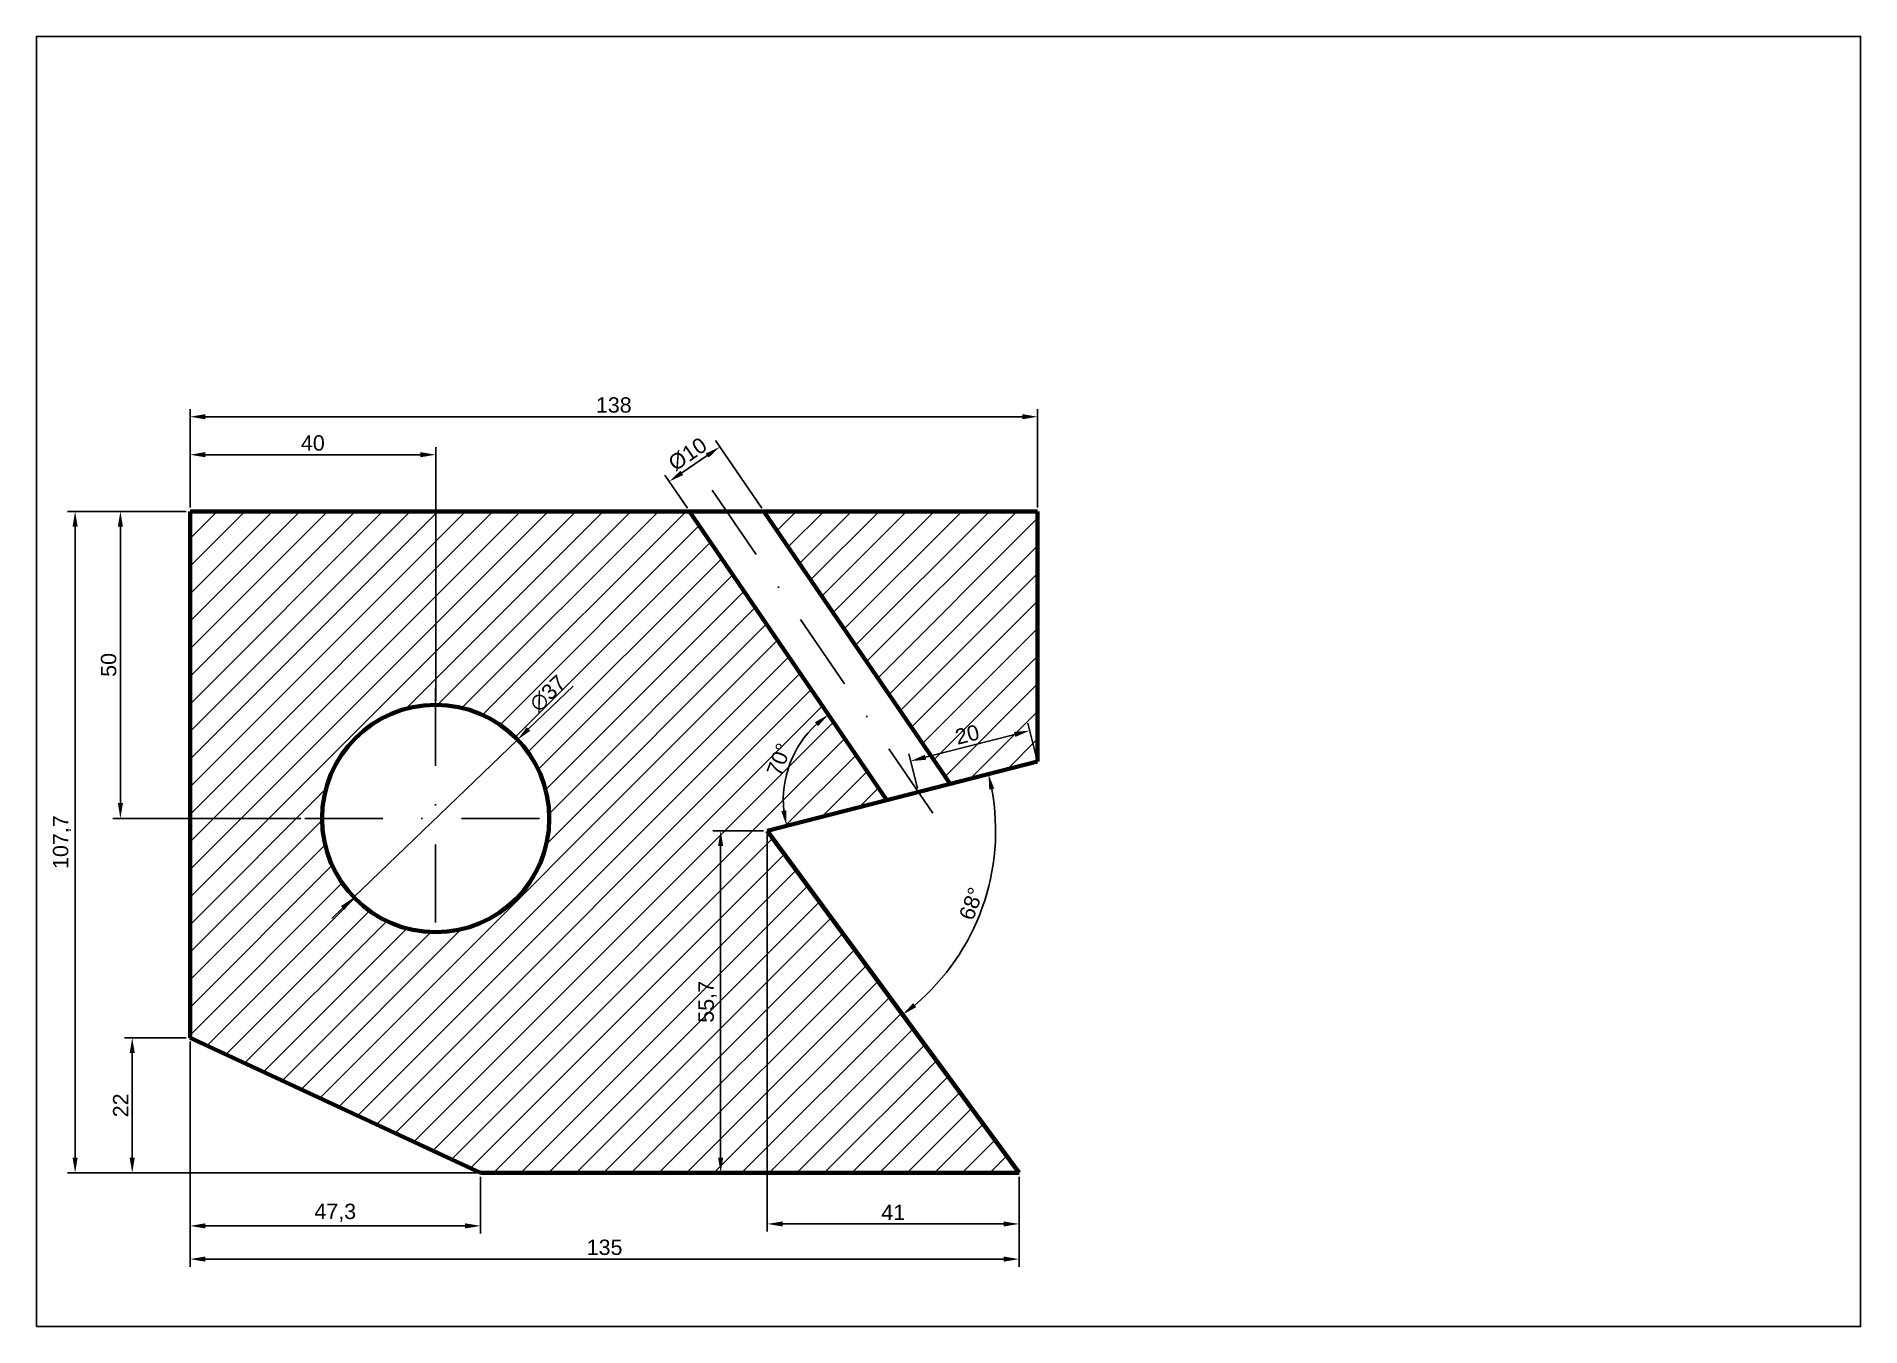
# Model space of a CAD drawing. Header units: millimetres. Extents: x 0 to 297, y 0 to 210.
import ezdxf

# ---------------------------------------------------------------- set-up
doc = ezdxf.new("R2010")
doc.units = ezdxf.units.MM
doc.linetypes.add('KRESKAKROPKA', pattern=[25.4, 12.7, -6.35, 0, -6.35])
doc.layers.add('Kontur', color=7, linetype='Continuous', lineweight=100)
for name, color, linetype in [('kreskowanie', 6, 'Continuous'), ('osie', 3, 'KRESKAKROPKA'), ('wymiary', 1, 'Continuous')]:
    doc.layers.add(name, color=color, linetype=linetype)
doc.styles.get("Standard").update_dxf_attribs({"font": 'arial.ttf'})
doc.dimstyles.new('ISO-25', dxfattribs={"dimtxt": 2.5, "dimasz": 2.5, "dimexe": 1.25, "dimexo": 0.625, "dimtad": 1, "dimtxsty": 'Standard', "dimcen": 2.5, "dimadec": 0, "dimazin": 0, "dimtfac": 1, "dimtmove": 0, "dimatfit": 3, "dimfxl": 1, "dimarcsym": 0})

# ---------------------------------------------------------------- blocks, each defined once
blk = doc.blocks.new('*D1')
at = {"layer": 'Defpoints', "color": 0, "transparency": 16777216}
for p in [(25, 47), (72.3, 25), (72.3, 16.38)]:
    blk.add_point(p, dxfattribs=at)
at = {"layer": 'wymiary', "color": 0, "lineweight": -2, "transparency": 16777216}
for p, q in [((25, 46.38), (25, 15.13)), ((72.3, 24.38), (72.3, 15.13)), ((27.5, 16.38), (69.8, 16.38))]:
    blk.add_line(p, q, dxfattribs=at)
at = {"layer": 'wymiary', "color": 0, "transparency": 16777216}
for points in [[(27.5, 16.8), (27.5, 15.96), (25, 16.38)], [(69.8, 16.8), (69.8, 15.96), (72.3, 16.38)]]:
    blk.add_solid(points, dxfattribs=at)
at = {"layer": 'wymiary', "color": 0, "transparency": 16777216, "insert": (48.65, 18.51), "char_height": 2.5, "attachment_point": 5}
blk.add_mtext('47,3', dxfattribs=at)
blk = doc.blocks.new('*D2')
at = {"layer": 'Defpoints', "color": 0, "transparency": 16777216}
for p in [(25, 47), (160, 25), (160, 10.97)]:
    blk.add_point(p, dxfattribs=at)
at = {"layer": 'wymiary', "color": 0, "lineweight": -2, "transparency": 16777216}
for p, q in [((25, 46.38), (25, 9.72)), ((160, 24.38), (160, 9.72)), ((27.5, 10.97), (157.5, 10.97))]:
    blk.add_line(p, q, dxfattribs=at)
at = {"layer": 'wymiary', "color": 0, "transparency": 16777216}
for points in [[(27.5, 11.39), (27.5, 10.56), (25, 10.97)], [(157.5, 11.39), (157.5, 10.56), (160, 10.97)]]:
    blk.add_solid(points, dxfattribs=at)
at = {"layer": 'wymiary', "color": 0, "transparency": 16777216, "insert": (92.5, 12.88), "char_height": 2.5, "attachment_point": 5}
blk.add_mtext('135', dxfattribs=at)
blk = doc.blocks.new('*D3')
at = {"layer": 'Defpoints', "color": 0, "transparency": 16777216}
for p in [(119, 80.7), (160, 25), (119, 16.7)]:
    blk.add_point(p, dxfattribs=at)
at = {"layer": 'wymiary', "color": 0, "lineweight": -2, "transparency": 16777216}
for p, q in [((119, 80.08), (119, 15.45)), ((160, 24.38), (160, 15.45)), ((157.5, 16.7), (121.5, 16.7))]:
    blk.add_line(p, q, dxfattribs=at)
at = {"layer": 'wymiary', "color": 0, "transparency": 16777216}
for points in [[(121.5, 17.11), (121.5, 16.28), (119, 16.7)], [(157.5, 17.11), (157.5, 16.28), (160, 16.7)]]:
    blk.add_solid(points, dxfattribs=at)
at = {"layer": 'wymiary', "color": 0, "transparency": 16777216, "insert": (139.5, 18.58), "char_height": 2.5, "attachment_point": 5}
blk.add_mtext('41', dxfattribs=at)
blk = doc.blocks.new('*D4')
at = {"layer": 'Defpoints', "color": 0, "transparency": 16777216}
for p in [(111.4, 80.7), (119, 80.7), (160, 25)]:
    blk.add_point(p, dxfattribs=at)
at = {"layer": 'wymiary', "color": 0, "lineweight": -2, "transparency": 16777216}
for p, q in [((118.38, 80.7), (110.15, 80.7)), ((111.4, 27.5), (111.4, 78.2))]:
    blk.add_line(p, q, dxfattribs=at)
at = {"layer": 'wymiary', "color": 0, "transparency": 16777216}
for points in [[(110.98, 78.2), (111.81, 78.2), (111.4, 80.7)], [(110.98, 27.5), (111.81, 27.5), (111.4, 25)]]:
    blk.add_solid(points, dxfattribs=at)
at = {"layer": 'wymiary', "color": 0, "transparency": 16777216, "insert": (109.27, 52.85), "char_height": 2.5, "attachment_point": 5, "rotation": 90}
blk.add_mtext('55,7', dxfattribs=at)
blk = doc.blocks.new('*D5')
at = {"layer": 'Defpoints', "color": 0, "transparency": 16777216}
for p in [(163, 91.96), (119, 80.7), (119, 80.7), (150.87, 61.57), (160, 25)]:
    blk.add_point(p, dxfattribs=at)
at = {"layer": 'wymiary', "color": 0, "lineweight": -2, "transparency": 16777216}
blk.add_arc((119, 80.7), 37.17, 310.211, 10.5016, dxfattribs=at)
at = {"layer": 'wymiary', "color": 0, "transparency": 16777216}
for points in [[(155.14, 87.38), (155.95, 87.56), (155.01, 89.92)], [(143.25, 51.99), (142.74, 52.64), (141.03, 50.77)]]:
    blk.add_solid(points, dxfattribs=at)
at = {"layer": 'wymiary', "color": 0, "transparency": 16777216, "insert": (152.21, 68.84), "char_height": 2.5, "attachment_point": 5, "rotation": 70.3563}
blk.add_mtext('68°', dxfattribs=at)
blk = doc.blocks.new('*D7')
at = {"layer": 'Defpoints', "color": 0, "transparency": 16777216}
for p in [(25, 132.7), (6.29, 25), (72.3, 25)]:
    blk.add_point(p, dxfattribs=at)
at = {"layer": 'wymiary', "color": 0, "lineweight": -2, "transparency": 16777216}
for p, q in [((24.38, 132.7), (5.04, 132.7)), ((6.29, 130.2), (6.29, 27.5)), ((71.68, 25), (5.04, 25))]:
    blk.add_line(p, q, dxfattribs=at)
at = {"layer": 'wymiary', "color": 0, "transparency": 16777216}
for points in [[(5.87, 130.2), (6.71, 130.2), (6.29, 132.7)], [(5.87, 27.5), (6.71, 27.5), (6.29, 25)]]:
    blk.add_solid(points, dxfattribs=at)
at = {"layer": 'wymiary', "color": 0, "transparency": 16777216, "insert": (4.16, 78.85), "char_height": 2.5, "attachment_point": 5, "rotation": 90}
blk.add_mtext('107,7', dxfattribs=at)
blk = doc.blocks.new('*D9')
at = {"layer": 'Defpoints', "color": 0, "transparency": 16777216}
for p in [(15.59, 47), (25, 47), (72.3, 25)]:
    blk.add_point(p, dxfattribs=at)
at = {"layer": 'wymiary', "color": 0, "lineweight": -2, "transparency": 16777216}
for p, q in [((24.38, 47), (14.34, 47)), ((15.59, 27.5), (15.59, 44.5)), ((71.68, 25), (14.34, 25))]:
    blk.add_line(p, q, dxfattribs=at)
at = {"layer": 'wymiary', "color": 0, "transparency": 16777216}
for points in [[(15.17, 44.5), (16.01, 44.5), (15.59, 47)], [(15.17, 27.5), (16.01, 27.5), (15.59, 25)]]:
    blk.add_solid(points, dxfattribs=at)
at = {"layer": 'wymiary', "color": 0, "transparency": 16777216, "insert": (13.71, 36), "char_height": 2.5, "attachment_point": 5, "rotation": 90}
blk.add_mtext('22', dxfattribs=at)
blk = doc.blocks.new('*D11')
at = {"layer": 'Defpoints', "color": 0, "transparency": 16777216}
for p in [(163, 148.1), (25, 132.7), (163, 132.7)]:
    blk.add_point(p, dxfattribs=at)
at = {"layer": 'wymiary', "color": 0, "lineweight": -2, "transparency": 16777216}
for p, q in [((25, 133.32), (25, 149.35)), ((163, 133.32), (163, 149.35)), ((27.5, 148.1), (160.5, 148.1))]:
    blk.add_line(p, q, dxfattribs=at)
at = {"layer": 'wymiary', "color": 0, "transparency": 16777216}
for points in [[(27.5, 148.52), (27.5, 147.68), (25, 148.1)], [(160.5, 148.52), (160.5, 147.68), (163, 148.1)]]:
    blk.add_solid(points, dxfattribs=at)
at = {"layer": 'wymiary', "color": 0, "transparency": 16777216, "insert": (94, 150), "char_height": 2.5, "attachment_point": 5}
blk.add_mtext('138', dxfattribs=at)
blk = doc.blocks.new('*D12')
at = {"layer": 'Defpoints', "color": 0, "transparency": 16777216}
for p in [(106.33, 132.7), (124.22, 94.7), (163, 91.96), (138.47, 85.68), (119, 80.7)]:
    blk.add_point(p, dxfattribs=at)
at = {"layer": 'wymiary', "color": 0, "lineweight": -2, "transparency": 16777216}
blk.add_arc((138.47, 85.68), 16.87, 132.857, 185.8555, dxfattribs=at)
at = {"layer": 'wymiary', "color": 0, "transparency": 16777216}
for points in [[(126.74, 98.37), (127.26, 97.72), (128.95, 99.61)], [(122.1, 84.04), (121.28, 83.89), (122.13, 81.5)]]:
    blk.add_solid(points, dxfattribs=at)
at = {"layer": 'wymiary', "color": 0, "transparency": 16777216, "insert": (120.91, 92.3), "char_height": 2.5, "attachment_point": 5, "rotation": 69.3563}
blk.add_mtext('70°', dxfattribs=at)
blk = doc.blocks.new('*D13')
at = {"layer": 'Defpoints', "color": 0, "transparency": 16777216}
for p in [(103.02, 137.55), (106.33, 132.7), (118.44, 132.7)]:
    blk.add_point(p, dxfattribs=at)
at = {"layer": 'wymiary', "color": 0, "lineweight": -2, "transparency": 16777216}
for p, q in [((118.09, 133.22), (110.57, 144.22)), ((109.21, 141.78), (105.08, 138.96)), ((105.98, 133.22), (102.31, 138.58))]:
    blk.add_line(p, q, dxfattribs=at)
at = {"layer": 'wymiary', "color": 0, "transparency": 16777216}
for points in [[(108.97, 142.12), (109.44, 141.44), (111.27, 143.19)], [(104.84, 139.3), (105.31, 138.61), (103.02, 137.55)]]:
    blk.add_solid(points, dxfattribs=at)
at = {"layer": 'wymiary', "color": 0, "transparency": 16777216, "insert": (106.03, 142), "char_height": 2.5, "attachment_point": 5, "rotation": 34.3563}
blk.add_mtext('%%C10', dxfattribs=at)
blk = doc.blocks.new('*D14')
at = {"layer": 'Defpoints', "color": 0, "transparency": 16777216}
for p in [(78.32, 95.53), (51.68, 69.87)]:
    blk.add_point(p, dxfattribs=at)
at = {"layer": 'wymiary', "color": 0, "lineweight": -2, "transparency": 16777216}
for p, q in [((87.37, 104.24), (80.13, 97.27)), ((51.68, 69.87), (78.32, 95.53)), ((49.87, 68.13), (48.07, 66.4))]:
    blk.add_line(p, q, dxfattribs=at)
at = {"layer": 'wymiary', "color": 0, "transparency": 16777216}
for points in [[(79.84, 97.57), (80.41, 96.97), (78.32, 95.53)], [(49.59, 68.43), (50.16, 67.83), (51.68, 69.87)]]:
    blk.add_solid(points, dxfattribs=at)
at = {"layer": 'wymiary', "color": 0, "transparency": 16777216, "insert": (83.28, 103.04), "char_height": 2.5, "attachment_point": 5, "rotation": 43.9233}
blk.add_mtext('∅37', dxfattribs=at)
blk = doc.blocks.new('*D17')
at = {"layer": 'Defpoints', "color": 0, "transparency": 16777216}
for p in [(13.66, 132.7), (25, 132.7), (43.69, 82.7)]:
    blk.add_point(p, dxfattribs=at)
at = {"layer": 'wymiary', "color": 0, "lineweight": -2, "transparency": 16777216}
for p, q in [((24.38, 132.7), (12.41, 132.7)), ((13.66, 85.2), (13.66, 130.2)), ((43.06, 82.7), (12.41, 82.7))]:
    blk.add_line(p, q, dxfattribs=at)
at = {"layer": 'wymiary', "color": 0, "transparency": 16777216}
for points in [[(13.25, 130.2), (14.08, 130.2), (13.66, 132.7)], [(13.25, 85.2), (14.08, 85.2), (13.66, 82.7)]]:
    blk.add_solid(points, dxfattribs=at)
at = {"layer": 'wymiary', "color": 0, "transparency": 16777216, "insert": (11.76, 107.7), "char_height": 2.5, "attachment_point": 5, "rotation": 90}
blk.add_mtext('50', dxfattribs=at)
blk = doc.blocks.new('*D18')
at = {"layer": 'Defpoints', "color": 0, "transparency": 16777216}
for p in [(65, 141.92), (25, 132.7), (65, 101.2)]:
    blk.add_point(p, dxfattribs=at)
at = {"layer": 'wymiary', "color": 0, "lineweight": -2, "transparency": 16777216}
for p, q in [((25, 133.32), (25, 143.17)), ((65, 101.83), (65, 143.17)), ((27.5, 141.92), (62.5, 141.92))]:
    blk.add_line(p, q, dxfattribs=at)
at = {"layer": 'wymiary', "color": 0, "transparency": 16777216}
for points in [[(27.5, 142.34), (27.5, 141.5), (25, 141.92)], [(62.5, 142.34), (62.5, 141.5), (65, 141.92)]]:
    blk.add_solid(points, dxfattribs=at)
at = {"layer": 'wymiary', "color": 0, "transparency": 16777216, "insert": (45, 143.82), "char_height": 2.5, "attachment_point": 5}
blk.add_mtext('40', dxfattribs=at)
blk = doc.blocks.new('*D19')
at = {"layer": 'Defpoints', "color": 0, "transparency": 16777216}
for p in [(142.33, 92.04), (163, 91.96), (143.62, 87)]:
    blk.add_point(p, dxfattribs=at)
at = {"layer": 'wymiary', "color": 0, "lineweight": -2, "transparency": 16777216}
for p, q in [((162.85, 92.57), (161.4, 98.21)), ((159.29, 96.38), (144.76, 92.66)), ((143.47, 87.61), (142.02, 93.25))]:
    blk.add_line(p, q, dxfattribs=at)
at = {"layer": 'wymiary', "color": 0, "transparency": 16777216}
for points in [[(159.18, 96.79), (159.39, 95.98), (161.71, 97)], [(144.65, 93.07), (144.86, 92.26), (142.33, 92.04)]]:
    blk.add_solid(points, dxfattribs=at)
at = {"layer": 'wymiary', "color": 0, "transparency": 16777216, "insert": (151.55, 96.36), "char_height": 2.5, "attachment_point": 5, "rotation": 14.3563}
blk.add_mtext('20', dxfattribs=at)

msp = doc.modelspace()

# ---------------------------------------------------------------- hatches: boundary and pattern name
at = {"layer": 'kreskowanie'}
h = msp.add_hatch(dxfattribs=at)
h.set_pattern_fill('ANSI31', color=256)
h.paths.add_polyline_path([(106.329, 132.7), (25, 132.7), (25, 47), (72.3, 25), (160, 25), (119, 80.7), (138.47, 85.683)])
h.paths.add_polyline_path([(83.5, 82.7, -1), (46.5, 82.7, -1)], flags=16)
h.paths.add_polyline_path([(163, 132.7), (118.443, 132.7), (148.779, 88.322), (163, 91.961)])
h.paths.add_polyline_path([(111.642, 48.833), (111.642, 56.881), (106.491, 56.881), (106.491, 48.833)], flags=24)
h.paths.add_polyline_path([(122.2, 88.358), (124.503, 94.47), (119.682, 96.287), (117.379, 90.175)], flags=24)
h.paths.add_polyline_path([(82.268, 98.443), (87.923, 103.889), (84.349, 107.6), (78.694, 102.154)], flags=24)
h.paths.add_polyline_path([(149.739, 93.218), (154.714, 94.491), (153.436, 99.482), (148.462, 98.209)], flags=24)

# ---------------------------------------------------------------- linework, layer by layer
msp.add_lwpolyline([(0, 0), (297, 0), (297, 210), (0, 210)], close=True)
at = {"layer": 'Kontur'}
for p, q in [((25, 47), (25, 132.7)), ((25, 132.7), (163, 132.7)), ((138.47, 85.683), (106.329, 132.7)), ((148.779, 88.322), (118.443, 132.7)), ((163, 132.7), (163, 91.961)), ((119, 80.7), (163, 91.961)), ((160, 25), (119, 80.7)), ((25, 47), (72.3, 25)), ((72.3, 25), (160, 25))]:
    msp.add_line(p, q, dxfattribs=at)
msp.add_circle((65, 82.7), 18.5, dxfattribs=at)
at = {"layer": 'osie'}
for p, q in [((145.967, 83.575), (110.043, 136.127)), ((64.961, 103.975), (64.961, 61.425)), ((43.686, 82.7), (86.236, 82.7))]:
    msp.add_line(p, q, dxfattribs=at)

# ---------------------------------------------------------------- dimensions: what is measured, and where the dimension line sits
at = {"layer": 'wymiary'}
for base, p1, p2, picture, middle in [((163, 148.1), (25, 132.7), (163, 132.7), '*D11', (94, 150.002)), ((65, 141.919), (25, 132.7), (65, 101.2), '*D18', (45, 143.82)), ((119, 16.696), (160, 25), (119, 80.7), '*D3', (139.5, 18.576)), ((72.3, 16.38), (25, 47), (72.3, 25), '*D1', (48.65, 18.508)), ((160, 10.975), (25, 47), (160, 25), '*D2', (92.5, 12.877))]:
    dim = msp.add_linear_dim(base=base, p1=p1, p2=p2, dimstyle='ISO-25', dxfattribs=at)
    dim.commit()
    dim.dimension.update_dxf_attribs({"geometry": picture, "text_midpoint": middle})
dim = msp.add_linear_dim(base=(103.015, 137.548), p1=(118.443, 132.7), p2=(106.329, 132.7), angle=214.35627, text='%%C<>', dimstyle='ISO-25', dxfattribs=at)
dim.commit()
dim.dimension.update_dxf_attribs({"geometry": '*D13', "text_midpoint": (106.031, 141.997)})
for base, p1, p2, picture, middle in [((6.291, 25), (25, 132.7), (72.3, 25), '*D7', (4.163, 78.85)), ((13.665, 132.7), (43.686, 82.7), (25, 132.7), '*D17', (11.763, 107.7)), ((15.588, 47), (72.3, 25), (25, 47), '*D9', (13.708, 36))]:
    dim = msp.add_linear_dim(base=base, p1=p1, p2=p2, angle=90, dimstyle='ISO-25', dxfattribs=at)
    dim.commit()
    dim.dimension.update_dxf_attribs({"geometry": picture, "text_midpoint": middle})
for base, line1, line2, picture, middle in [((124.216, 94.698), ((138.47, 85.683), (106.329, 132.7)), ((119, 80.7), (163, 91.961)), '*D12', (120.908, 92.3)), ((150.866, 61.57), ((119, 80.7), (163, 91.961)), ((160, 25), (119, 80.7)), '*D5', (152.213, 68.845))]:
    dim = msp.add_angular_dim_2l(base=base, line1=line1, line2=line2, dimstyle='ISO-25', dxfattribs=at)
    dim.commit()
    dim.dimension.update_dxf_attribs({"geometry": picture, "text_midpoint": middle})
dim = msp.add_diameter_dim_2p(p1=(51.675, 69.867), p2=(78.325, 95.533), dimstyle='ISO-25', dxfattribs=at)
dim.commit()
dim.dimension.update_dxf_attribs({"geometry": '*D14', "text_midpoint": (84.646, 101.621)})
dim = msp.add_aligned_dim(p1=(163, 91.961), p2=(143.625, 87.002), distance=-5.202, dimstyle='ISO-25', dxfattribs=at)
dim.commit()
dim.dimension.update_dxf_attribs({"geometry": '*D19', "text_midpoint": (151.551, 96.364)})
dim = msp.add_linear_dim(base=(111.397, 80.7), p1=(160, 25), p2=(119, 80.7), angle=90, dimstyle='ISO-25', override={"dimse1": 1}, dxfattribs=at)
dim.commit()
dim.dimension.update_dxf_attribs({"geometry": '*D4', "text_midpoint": (109.275, 52.85)})

doc.saveas('drawing.dxf')
